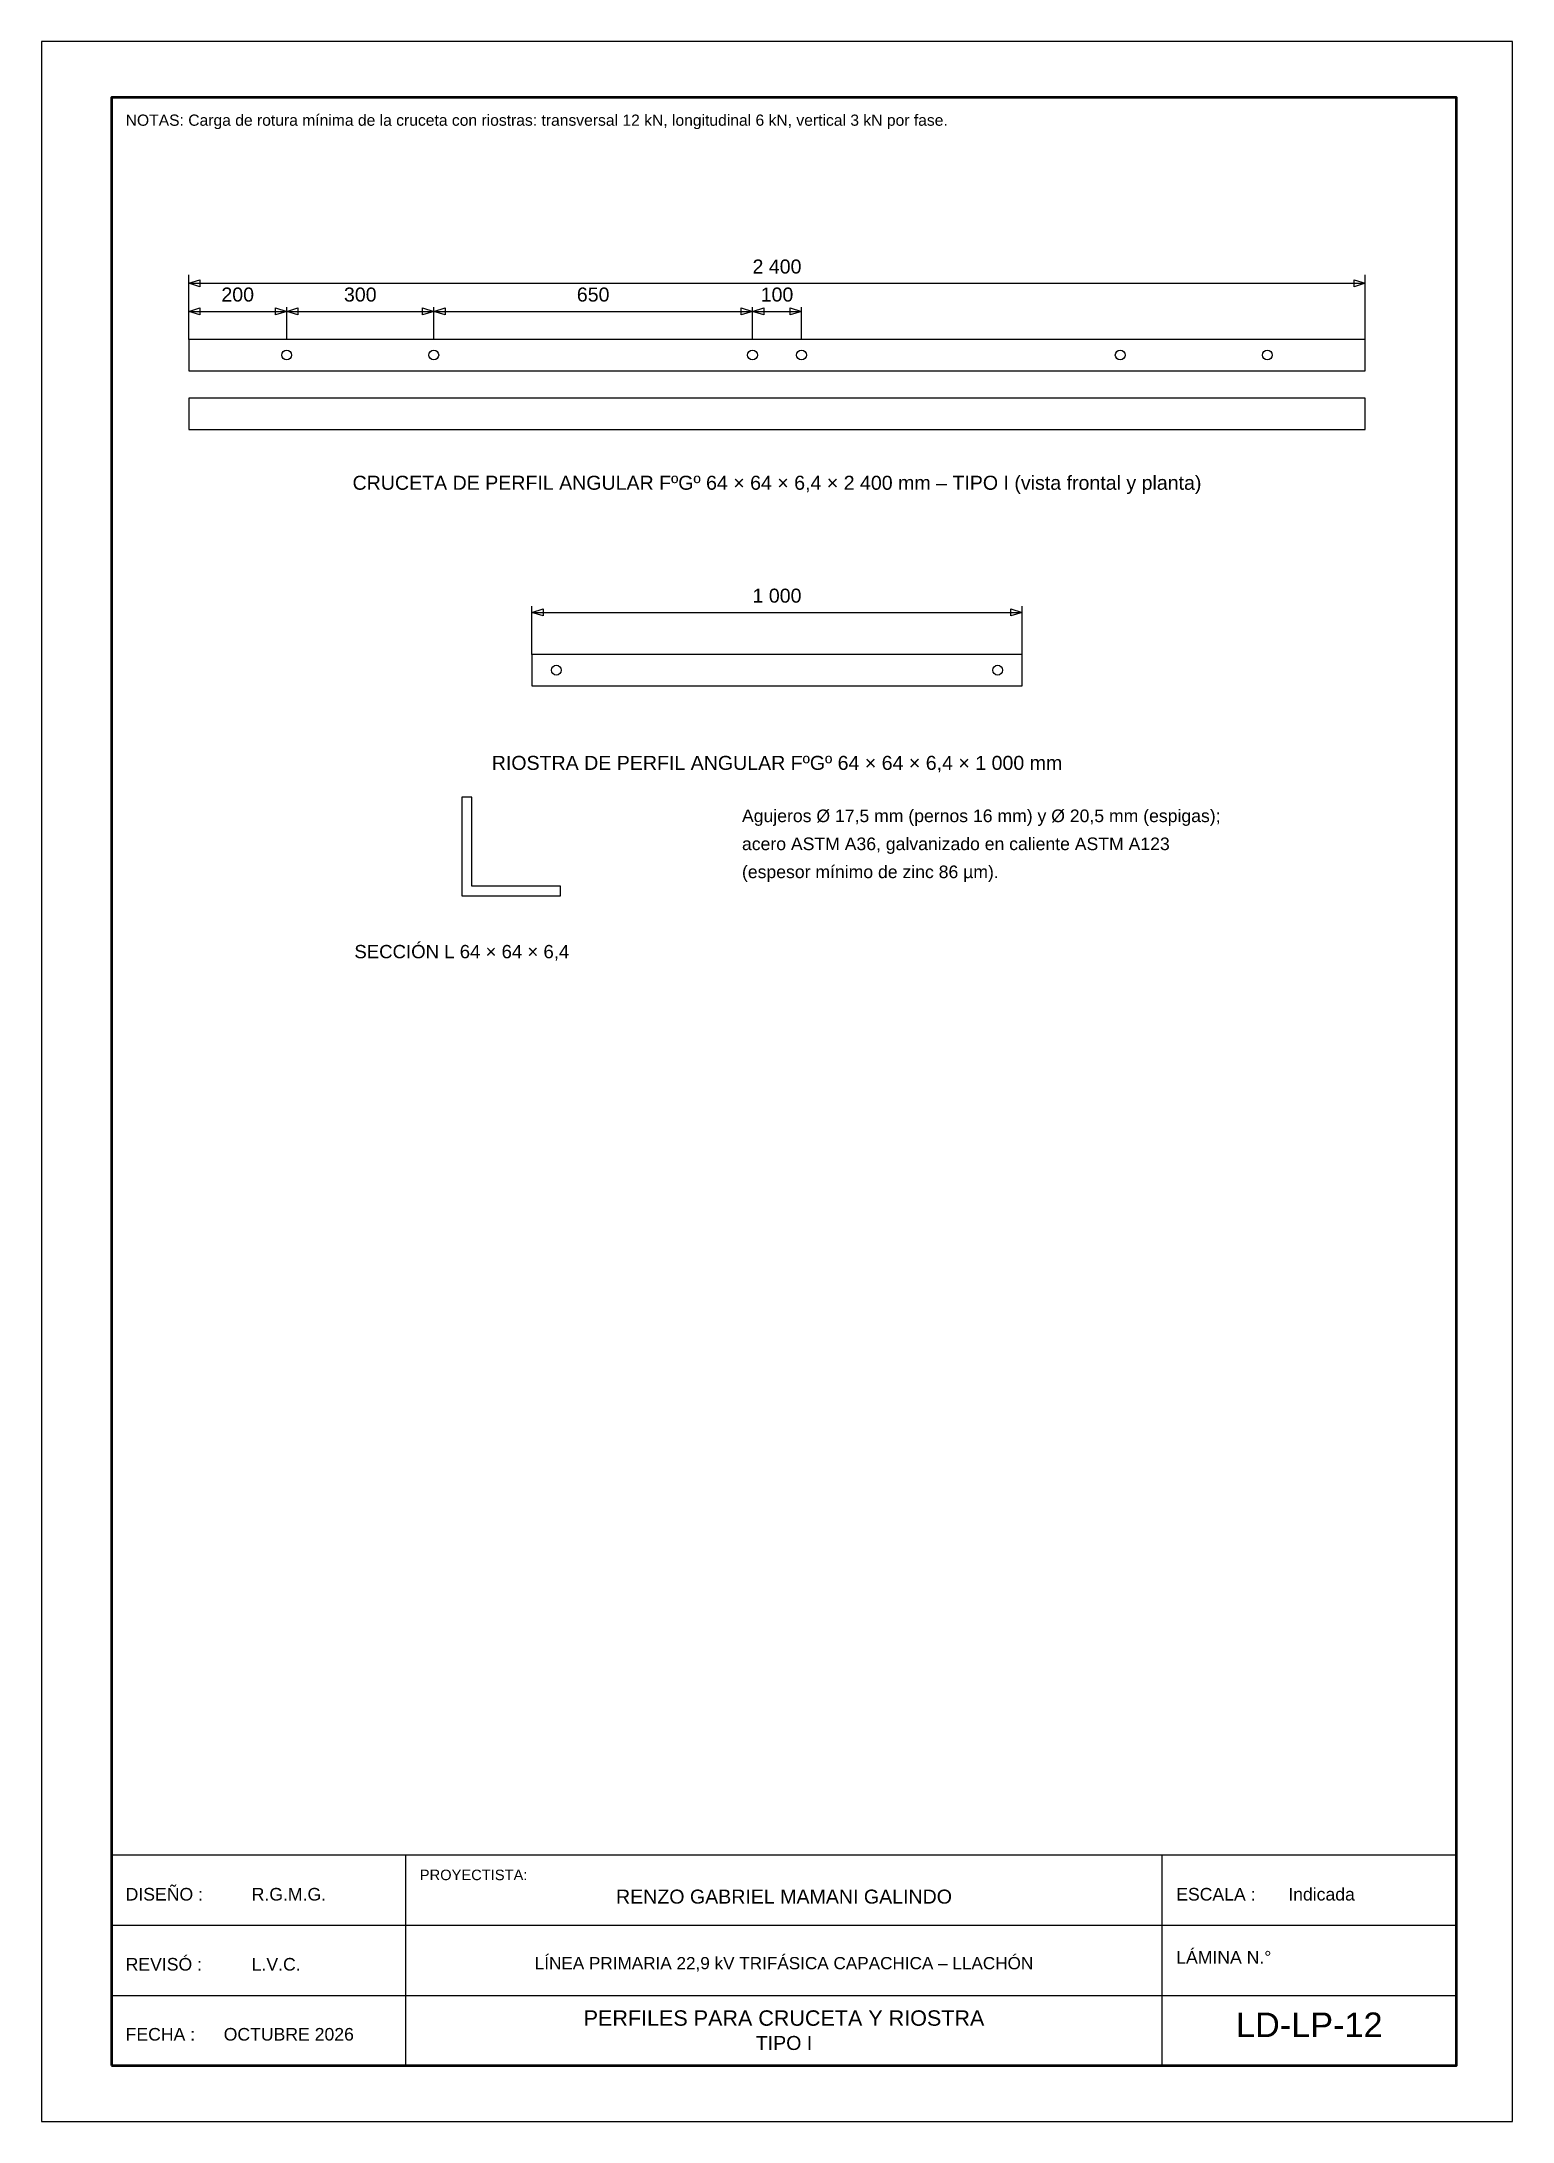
# Model space of a CAD drawing. Header units: millimetres. Extents: x 0 to 210, y 0 to 297.
import ezdxf
from ezdxf.enums import TextEntityAlignment as Align

# ---------------------------------------------------------------- set-up
doc = ezdxf.new("R2010")
doc.units = ezdxf.units.MM
for name, color, linetype in [('Cotas', 9, 'Continuous'), ('CRUZETAS', 157, 'Continuous'), ('FeGo', 254, 'Continuous'), ('MEMBRETE', 7, 'Continuous'), ('TEXTO', 4, 'Continuous')]:
    doc.layers.add(name, color=color, linetype=linetype)
doc.styles.add('ARIAL', font='arial.ttf')

msp = doc.modelspace()

# ---------------------------------------------------------------- linework, layer by layer
at = {"layer": 'Cotas'}
for points in [[(21, 254.48), (21, 263.68)], [(21, 262.48), (189, 262.48)], [(189, 254.48), (189, 263.68)], [(21, 254.48), (21, 259.08)], [(21, 258.48), (35, 258.48)], [(35, 254.48), (35, 259.08)], [(35, 254.48), (35, 259.08)], [(35, 258.48), (56, 258.48)], [(56, 254.48), (56, 259.08)], [(56, 254.48), (56, 259.08)], [(56, 258.48), (101.5, 258.48)], [(101.5, 254.48), (101.5, 259.08)], [(101.5, 254.48), (101.5, 259.08)], [(101.5, 258.48), (108.5, 258.48)], [(108.5, 254.48), (108.5, 259.08)], [(70, 209.48), (70, 216.38)], [(70, 215.48), (140, 215.48)], [(140, 209.48), (140, 216.38)]]:
    msp.add_lwpolyline(points, dxfattribs=at)
for points in [[(21, 262.48), (22.6, 262.98), (22.6, 261.98)], [(189, 262.48), (187.4, 261.98), (187.4, 262.98)], [(21, 258.48), (22.6, 258.98), (22.6, 257.98)], [(35, 258.48), (33.4, 257.98), (33.4, 258.98)], [(35, 258.48), (36.6, 258.98), (36.6, 257.98)], [(56, 258.48), (54.4, 257.98), (54.4, 258.98)], [(56, 258.48), (57.6, 258.98), (57.6, 257.98)], [(101.5, 258.48), (99.9, 257.98), (99.9, 258.98)], [(101.5, 258.48), (103.1, 258.98), (103.1, 257.98)], [(108.5, 258.48), (106.9, 257.98), (106.9, 258.98)], [(70, 215.48), (71.6, 215.98), (71.6, 214.98)], [(140, 215.48), (138.4, 214.98), (138.4, 215.98)]]:
    msp.add_lwpolyline(points, close=True, dxfattribs=at)
at = {"layer": 'CRUZETAS'}
for points in [[(21, 250), (189, 250), (189, 254.48), (21, 254.48)], [(21, 241.6), (189, 241.6), (189, 246.08), (21, 246.08)]]:
    msp.add_lwpolyline(points, close=True, dxfattribs=at)
for centre in [(35, 252.24), (56, 252.24), (101.5, 252.24), (108.5, 252.24), (154, 252.24), (175, 252.24)]:
    msp.add_circle(centre, 0.7, dxfattribs=at)
at = {"layer": 'FeGo'}
for points in [[(70, 205), (140, 205), (140, 209.48), (70, 209.48)], [(60, 175), (74.08, 175), (74.08, 176.41), (61.41, 176.41), (61.41, 189.08), (60, 189.08)]]:
    msp.add_lwpolyline(points, close=True, dxfattribs=at)
for centre in [(73.5, 207.24), (136.5, 207.24)]:
    msp.add_circle(centre, 0.7, dxfattribs=at)
at = {"layer": 'MEMBRETE'}
for points in [[(0, 0), (210, 0), (210, 297), (0, 297)], [(10, 8), (202, 8), (202, 38), (10, 38)]]:
    msp.add_lwpolyline(points, close=True, dxfattribs=at)
at = {"layer": 'MEMBRETE', "lineweight": 50}
msp.add_lwpolyline([(10, 8), (202, 8), (202, 289), (10, 289)], close=True, dxfattribs=at)
at = {"layer": 'MEMBRETE'}
for points in [[(52, 8), (52, 38)], [(160, 8), (160, 38)], [(10, 28), (202, 28)], [(10, 18), (202, 18)]]:
    msp.add_lwpolyline(points, dxfattribs=at)

# ---------------------------------------------------------------- texts
at = {"layer": 'Cotas', "style": 'ARIAL'}
for s, p in [('2 400', (105, 263.28)), ('200', (28, 259.28)), ('300', (45.5, 259.28)), ('650', (78.75, 259.28)), ('100', (105, 259.28)), ('1 000', (105, 216.28))]:
    msp.add_text(s, height=2, dxfattribs=at).set_placement(p, align=Align.BOTTOM_CENTER)
at = {"layer": 'MEMBRETE', "style": 'ARIAL'}
for s, height, p in [('PROYECTISTA:', 1.5, (54, 34)), ('DISEÑO :', 1.8, (12, 31)), ('R.G.M.G.', 1.8, (30, 31)), ('ESCALA :', 1.8, (162, 31)), ('Indicada', 1.8, (178, 31)), ('REVISÓ :', 1.8, (12, 21)), ('LÁMINA N.°', 1.8, (162, 22)), ('L.V.C.', 1.8, (30, 21)), ('FECHA :', 1.8, (12, 11)), ('OCTUBRE 2026', 1.8, (26, 11))]:
    msp.add_text(s, height=height, dxfattribs=at).set_placement(p, align=Align.BOTTOM_LEFT)
for s, height, p in [('RENZO GABRIEL MAMANI GALINDO', 2, (106, 30.5)), ('LÍNEA PRIMARIA 22,9 kV TRIFÁSICA CAPACHICA – LLACHÓN', 1.75, (106, 21.2)), ('PERFILES PARA CRUCETA Y RIOSTRA', 2.2, (106, 13)), ('LD-LP-12', 3.5, (181, 11)), ('TIPO I', 2, (106, 9.6))]:
    msp.add_text(s, height=height, dxfattribs=at).set_placement(p, align=Align.BOTTOM_CENTER)
at = {"layer": 'TEXTO', "style": 'ARIAL'}
for s, height, p in [('NOTAS: Carga de rotura mínima de la cruceta con riostras: transversal 12 kN, longitudinal 6 kN, vertical 3 kN por fase.', 1.6, (12, 284.5)), ('Agujeros Ø 17,5 mm (pernos 16 mm) y Ø 20,5 mm (espigas);', 1.8, (100, 185)), ('acero ASTM A36, galvanizado en caliente ASTM A123', 1.8, (100, 181)), ('(espesor mínimo de zinc 86 µm).', 1.8, (100, 177))]:
    msp.add_text(s, height=height, dxfattribs=at).set_placement(p, align=Align.BOTTOM_LEFT)
for s, height, p in [('CRUCETA DE PERFIL ANGULAR FºGº 64 × 64 × 6,4 × 2 400 mm – TIPO I (vista frontal y planta)', 2, (105, 235)), ('RIOSTRA DE PERFIL ANGULAR FºGº 64 × 64 × 6,4 × 1 000 mm', 2, (105, 195)), ('SECCIÓN L 64 × 64 × 6,4', 1.9, (60, 168))]:
    msp.add_text(s, height=height, dxfattribs=at).set_placement(p, align=Align.TOP_CENTER)

doc.saveas('drawing.dxf')
